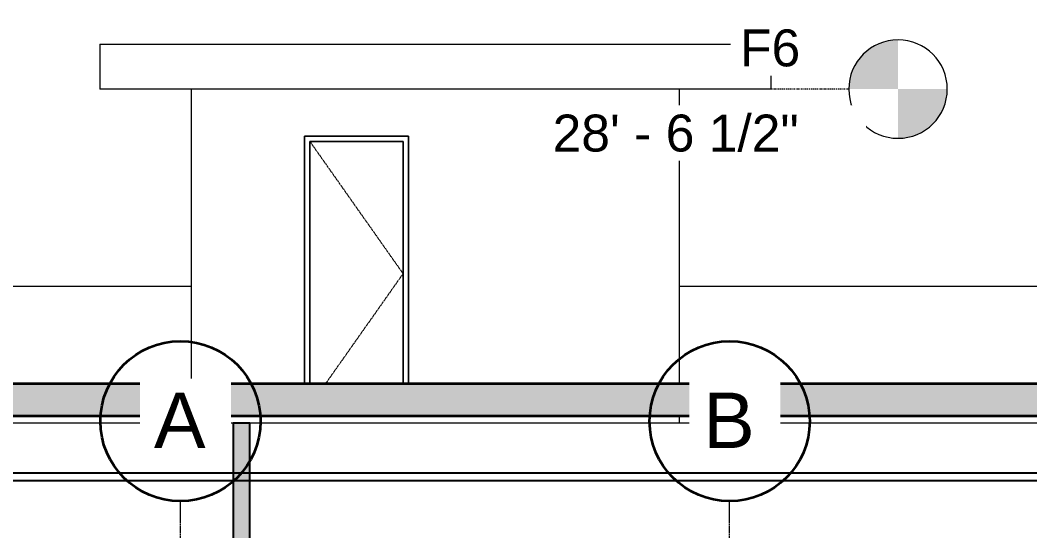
# Model space of a CAD drawing. Header units: inches. Extents: x -657 to 218, y -22 to 381.
# Drawn here: x -354.4 to -44.4, y 206.9 to 363.7 of the extents above; entities that cross this region are included whole.
import ezdxf

# ---------------------------------------------------------------- set-up
doc = ezdxf.new("R2010")
doc.units = ezdxf.units.IN
doc.header["$MEASUREMENT"] = 0
for name, pattern in [('Centre', [1.181102, 0.472441, -0.23622, 0.23622, -0.23622]), ('Elevation Swings', [0.11811, 0.07874, -0.03937]), ('Grid Line', [0.826772, 0.472441, -0.11811, 0.11811, -0.11811])]:
    doc.linetypes.add(name, pattern=pattern)
for name, color, linetype, lineweight in [('A-CLNG', 13, 'Continuous', 9), ('A-DOOR', 31, 'Continuous', 9), ('A-DOOR-FRAM', 31, 'Continuous', 9), ('A-FLOR', 192, 'Continuous', 9), ('A-FLOR-LEVL', 51, 'Continuous', 9), ('A-FLOR-PATT', 8, 'Continuous', 9), ('A-ROOF', 132, 'Continuous', 9), ('A-WALL-PATT', 111, 'Continuous', 9), ('I-WALL', 2, 'Continuous', 9), ('S-GRID', 1, 'Continuous', 9), ('S-GRID-IDEN', 1, 'Continuous', 35)]:
    doc.layers.add(name, color=color, linetype=linetype, lineweight=lineweight)
doc.styles.add('Arial', font='arial.ttf', dxfattribs={"height": 11.338583})
doc.styles.add('Arial_1', font='arial.ttf', dxfattribs={"height": 17.007874})

# ---------------------------------------------------------------- blocks, each defined once
blk = doc.blocks.new('Doors_IntSgl - 810x2110mm-V27-Section 2')
at = {"layer": 'A-DOOR', "linetype": 'Elevation Swings'}
for p, q in [((-265.41, 326.42), (-236.83, 285.87)), ((-236.83, 285.87), (-260.7, 252))]:
    blk.add_line(p, q, dxfattribs=at)
at = {"layer": 'A-DOOR'}
for p, q in [((-265.41, 326.42), (-265.41, 252)), ((-236.83, 326.42), (-265.41, 326.42)), ((-236.83, 252), (-236.83, 326.42))]:
    blk.add_line(p, q, dxfattribs=at)
at = {"layer": 'A-DOOR-FRAM'}
for p, q in [((-267.06, 328.07), (-267.06, 252)), ((-235.17, 328.07), (-267.06, 328.07)), ((-265.49, 252), (-265.49, 326.5)), ((-265.49, 326.5), (-236.75, 326.5)), ((-236.75, 326.5), (-236.75, 252)), ((-235.17, 252), (-235.17, 328.07))]:
    blk.add_line(p, q, dxfattribs=at)
blk = doc.blocks.new('Grid - Standard-24584-Section 2')
at = {"layer": 'S-GRID-IDEN'}
blk.add_circle((-305.17, 240.57), 24.57, dxfattribs=at)
blk = doc.blocks.new('Level - Standard-24867-Section 2')
at = {"layer": 'A-FLOR-LEVL'}
h = blk.add_hatch(color=256, dxfattribs=at)
edge = h.paths.add_edge_path()
edge.add_line((-115.12, 0), (-100, 0))
edge.add_arc((-115.12, 0), 15.12, 0, 90)
edge.add_line((-115.12, 15.12), (-115.12, 0))
h = blk.add_hatch(color=256, dxfattribs=at)
edge = h.paths.add_edge_path()
edge.add_line((-115.12, -15.12), (-115.12, 0))
edge.add_line((-115.12, 0), (-130.24, 0))
edge.add_arc((-115.12, 0), 15.12, 180, 270)
blk.add_circle((-115.12, 0), 15.12, dxfattribs=at)

msp = doc.modelspace()

# ---------------------------------------------------------------- hatches: boundary and pattern name
at = {"layer": 'A-FLOR-PATT'}
msp.add_hatch(color=256, dxfattribs=at).paths.add_polyline_path([(37.86, 242.27), (59.87, 242.27), (59.87, 252), (-510.13, 252), (-510.13, 242.27), (-14.99, 242.27)])
at = {"layer": 'A-WALL-PATT'}
msp.add_hatch(color=256, dxfattribs=at).paths.add_polyline_path([(-285.81, 120), (-283.88, 120), (-283.88, 240), (-289, 240), (-289, 120)])
msp.add_hatch(color=256, dxfattribs=at).paths.add_polyline_path([(-285.81, 120), (-283.88, 120), (-283.88, 240), (-289, 240), (-289, 120)])

# ---------------------------------------------------------------- linework, layer by layer
at = {"layer": 'A-CLNG', "lineweight": 25}
for p, q in [((57.35, 224.61), (-512.65, 224.61)), ((-512.65, 222.36), (57.35, 222.36))]:
    msp.add_line(p, q, dxfattribs=at)
at = {"layer": 'A-FLOR', "lineweight": 35}
for p, q in [((59.87, 252), (-510.13, 252)), ((-510.13, 242.27), (59.87, 242.27))]:
    msp.add_line(p, q, dxfattribs=at)
at = {"layer": 'A-FLOR-LEVL', "linetype": 'Centre'}
msp.add_line((-100, 342.55), (-174.09, 342.55), dxfattribs=at)
at = {"layer": 'A-ROOF'}
for p, q in [((-329.88, 356.35), (-123.97, 356.35)), ((-329.88, 356.35), (-329.88, 342.55)), ((-123.97, 356.35), (-123.97, 342.55)), ((-123.97, 342.55), (-329.88, 342.55))]:
    msp.add_line(p, q, dxfattribs=at)
at = {"layer": 'I-WALL'}
for p, q in [((-301.88, 342.55), (-301.88, 252)), ((-151.97, 252), (-151.97, 342.55)), ((-267.06, 252), (-267.06, 328.07)), ((-267.06, 328.07), (-235.17, 328.07)), ((-235.17, 328.07), (-235.17, 252)), ((-301.88, 281.96), (-510.7, 281.96)), ((91.03, 281.96), (-151.97, 281.96)), ((-301.88, 242.27), (-301.88, 240)), ((-151.97, 240), (-151.97, 242.27)), ((-289, 240), (-505.59, 240)), ((51.65, 240), (-283.88, 240))]:
    msp.add_line(p, q, dxfattribs=at)
at = {"layer": 'I-WALL', "lineweight": 25}
for p, q in [((-289, 240), (-289, 120)), ((-283.88, 240), (-289, 240)), ((-283.88, 120), (-283.88, 240))]:
    msp.add_line(p, q, dxfattribs=at)
at = {"layer": 'S-GRID', "linetype": 'Grid Line'}
for p, q in [((-305.17, -12), (-305.17, 216)), ((-136.57, -12), (-136.57, 216))]:
    msp.add_line(p, q, dxfattribs=at)

# ---------------------------------------------------------------- block references
at = {"layer": 'A-DOOR'}
msp.add_blockref('Doors_IntSgl - 810x2110mm-V27-Section 2', (0, 0), dxfattribs=at)
at = {"layer": 'A-FLOR-LEVL', "extrusion": (0, 0, -1)}
msp.add_blockref('Level - Standard-24867-Section 2', (200, 342.55), dxfattribs=at)
at = {"layer": 'S-GRID-IDEN'}
for p in [(0, 0), (168.61, 0)]:
    msp.add_blockref('Grid - Standard-24584-Section 2', p, dxfattribs=at)

# ---------------------------------------------------------------- next in the draw order: texts
at = {"layer": 'A-FLOR-LEVL', "attachment_point": 1, "style": 'Arial', "bg_fill": 3, "box_fill_scale": 1.25, "bg_fill_color": 256, "bg_fill_true_color": 13158600, "bg_fill_transparency": 0}
for s, insert, char_height, width in [('F6', (-133.38, 360.86), 11.339, 22.725), ('28\' - 6 1/2"', (-190.92, 334.71), 11.3386, 93.324)]:
    msp.add_mtext(s, dxfattribs=dict(at, insert=insert, char_height=char_height, width=width))
at = {"layer": 'S-GRID-IDEN', "lineweight": 9, "char_height": 17.01, "width": 19.392, "attachment_point": 1, "style": 'Arial_1', "bg_fill": 3, "box_fill_scale": 1.25, "bg_fill_color": 256, "bg_fill_true_color": 13158600, "bg_fill_transparency": 0}
for s, insert in [('A', (-313.3, 249.36)), ('B', (-144.7, 249.36))]:
    msp.add_mtext(s, dxfattribs=dict(at, insert=insert))

doc.saveas('drawing.dxf')
